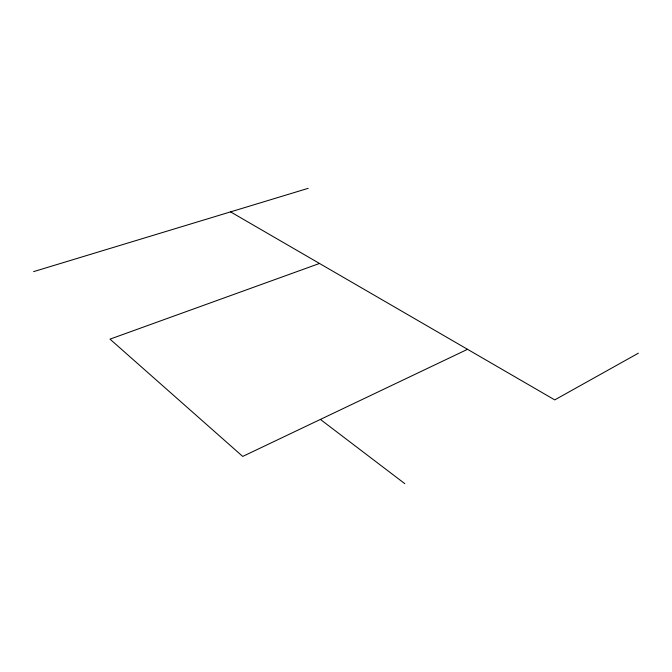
<?xml version="1.0" encoding="UTF-8"?>
<svg xmlns="http://www.w3.org/2000/svg" width="672" height="672" viewBox="0 0 672 672"><rect width="100%" height="100%" fill="white"/><g stroke="black" fill="none" stroke-linecap="round" stroke-linejoin="round"><path stroke-width="1.01" d="M638.4 353.178L554.753 399.899L230.563 211.882M467.536 349.314L242.718 456.431L109.998 339.142L319.502 263.466M33.6 271.622L308.137 188.345M320.384 419.42L404.804 483.655"/></g></svg>
